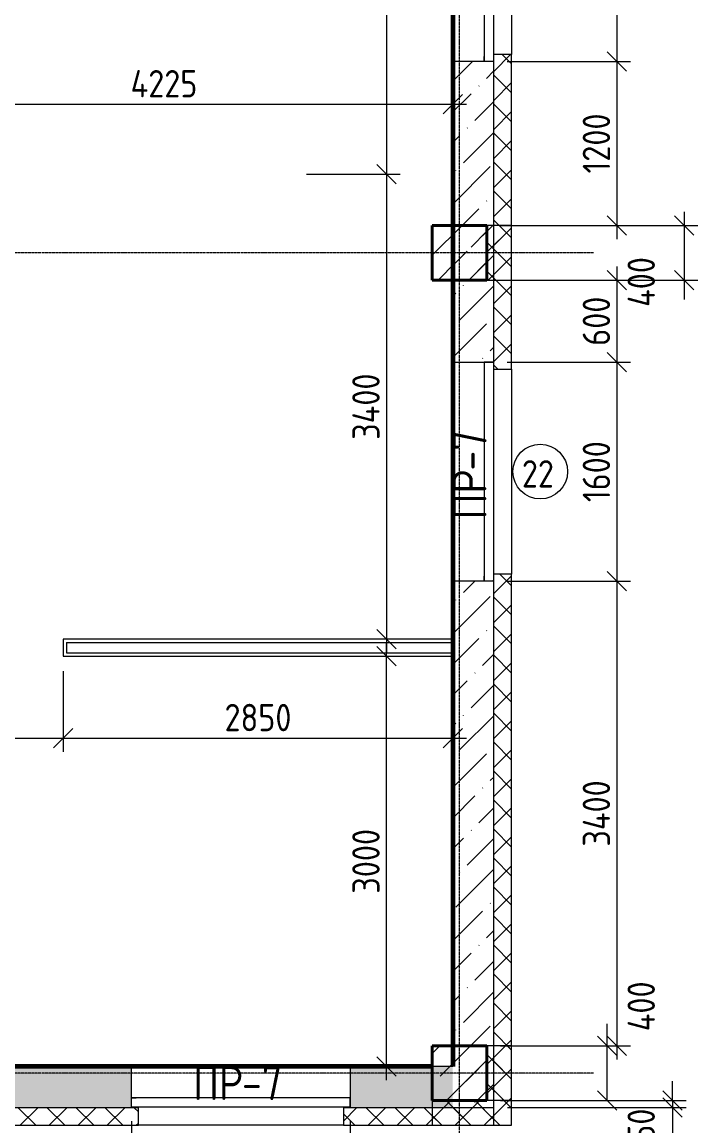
# Model space of a CAD drawing. Header units: millimetres. Extents: x -56773 to 221258, y -262288 to 26541.
# Drawn here: x 58409 to 63353, y -157978 to -149905 of the extents above; entities that cross this region are included whole.
import ezdxf

# ---------------------------------------------------------------- set-up
doc = ezdxf.new("R2010")
doc.units = ezdxf.units.MM
doc.linetypes.add('ADSK_Линия сетки', pattern=[25, 20, -2.5, 0, -2.5])
for name, color, linetype, lineweight in [('3.1 Штукатурка внешн стен для инвесторов', 5, 'Continuous', 60), ('_ Окна', 7, 'Continuous', 18), ('Марки', 7, 'Continuous', 20), ('Марки окон', 7, 'Continuous', 20), ('Несущие колонны', 7, 'Continuous', 18), ('Окна', 7, 'Continuous', 9), ('Оси', 7, 'Continuous', 9), ('Размеры', 7, 'Continuous', 9), ('Стены внутренние', 7, 'Continuous', 18), ('Стены наружные', 7, 'Continuous', 18), ('Стены штриховка', 7, 'Continuous', 9)]:
    doc.layers.add(name, color=color, linetype=linetype, lineweight=lineweight)
doc.styles.add('GOST Common_2', font='', dxfattribs={"width": 0.9, "height": 250})
doc.styles.add('GOST Common_3', font='', dxfattribs={"width": 0.9, "height": 200})
doc.styles.get('GOST Common_2').set_extended_font_data('GOST Common')
doc.styles.get('GOST Common_3').set_extended_font_data('GOST Common')
doc.dimstyles.new('ADSK_Основной_2_0', dxfattribs={"dimscale": 304.8, "dimtxt": 201.142999, "dimasz": 0.463911, "dimexe": 0.328084, "dimexo": 0.328084, "dimgap": 0.164042, "dimtad": 1, "dimdec": 3, "dimrnd": 0.001, "dimdsep": 46, "dimtxsty": 'GOST Common_3', "dimblk1": 'OBLIQUE', "dimblk2": 'OBLIQUE', "dimsah": 1, "dimcen": 0.09, "dimdle": 0.328084, "dimazin": 2, "dimtfac": 1, "dimtdec": 4, "dimtix": 1, "dimtmove": 0, "dimatfit": 3, "dimfxl": 1, "dimtvp": 1, "dimtolj": 1, "dimtzin": 0, "dimlwd": 20, "dimlwe": 20, "dimarcsym": 2})
doc.dimstyles.new('ADSK_Основной_2_0_1', dxfattribs={"dimscale": 304.8, "dimtxt": 201.142999, "dimasz": 0.463911, "dimexe": 0.328084, "dimexo": 0.328084, "dimgap": 0.164042, "dimtad": 1, "dimdec": 3, "dimrnd": 0.001, "dimdsep": 46, "dimtxsty": 'GOST Common_3', "dimblk1": 'OBLIQUE', "dimblk2": 'OBLIQUE', "dimsah": 1, "dimcen": 0.09, "dimdle": 0.328084, "dimazin": 2, "dimtfac": 1, "dimtdec": 4, "dimtix": 1, "dimtmove": 1, "dimatfit": 3, "dimfxl": 1, "dimtvp": 1, "dimtolj": 1, "dimtzin": 0, "dimlwd": 20, "dimlwe": 20, "dimarcsym": 2})
doc.dimstyles.new('ADSK_Основной_2_0_2', dxfattribs={"dimscale": 304.8, "dimtxt": 201.142999, "dimasz": 0.463911, "dimexe": 0.328084, "dimexo": 0.328084, "dimgap": 0.164042, "dimtad": 1, "dimdec": 3, "dimrnd": 0.001, "dimdsep": 46, "dimtxsty": 'GOST Common_3', "dimblk1": 'OBLIQUE', "dimblk2": 'OBLIQUE', "dimsah": 1, "dimcen": 0.09, "dimdle": 0.328084, "dimazin": 2, "dimtfac": 1, "dimtdec": 4, "dimtix": 1, "dimtmove": 0, "dimatfit": 3, "dimfxl": 1, "dimtvp": 1, "dimtolj": 1, "dimtzin": 0, "dimlwd": 20, "dimlwe": 20, "dimarcsym": 2})
pattern_1 = [(45, (9.36, -150597.75), (-224.5064, 224.5064), []), (45, (233.87, -150597.75), (-224.5064, 224.5064), [396.875, -79.375, 3.353, -76.022])]
pattern_2 = [(45, (9.36, -150597.75), (84.18955, 308.69595), [396.875, -79.375, 3.353, -76.022])]
pattern_3 = [(45, (9.36, -150597.75), (-106.066, 106.066), []), (135, (9.36, -150597.75), (-106.066, -106.066), [])]

# ---------------------------------------------------------------- blocks, each defined once
blk = doc.blocks.new('ADSK_КолоннаЖБ_Прямоугольная - 400x400 мм-1807143-Кладочный план 3-го этажа')
at = {"layer": 'Несущие колонны', "lineweight": 40}
for p, q in [((-200, 200), (200, 200)), ((-200, -200), (-200, 200)), ((200, 200), (200, -200)), ((200, -200), (-200, -200))]:
    blk.add_line(p, q, dxfattribs=at)
blk = doc.blocks.new('ОКНО L03 _2СТ_RS - ОК-5_1600х2000h-3556615-Кладочный план 3-го этажа')
at = {"layer": '_ Окна'}
for p, q in [((-838.1, 149), (761.9, 149)), ((-838.1, 149), (-838.1, 79)), ((-838.1, 149), (-833.1, 149)), ((-818.1, 149), (-38.1, 149)), ((-38.1, 149), (741.9, 149)), ((761.9, 149), (756.9, 149)), ((761.9, 149), (761.9, 79)), ((-838.1, 79), (761.9, 79)), ((-838.1, 79), (-803.1, 79)), ((-818.1, 79), (-38.1, 79)), ((-38.1, 79), (741.9, 79)), ((761.9, 79), (726.9, 79))]:
    blk.add_line(p, q, dxfattribs=at)
at = {"layer": 'Окна'}
blk.add_line((-888.1, -150), (811.9, -150), dxfattribs=at)
blk = doc.blocks.new('_Oblique')
at = {"color": 0, "linetype": 'ByBlock', "lineweight": -2}
blk.add_line((-0.5, -0.5), (0.5, 0.5), dxfattribs=at)
blk = doc.blocks.new('*D5224')
at = {"layer": 'Defpoints', "color": 0, "lineweight": 25, "transparency": 16777216}
for p in [(58009.4, -157841.8), (59209.4, -157841.8), (59209.4, -158720.1)]:
    blk.add_point(p, dxfattribs=at)
at = {"layer": 'Размеры', "color": 0, "lineweight": 20, "transparency": 16777216}
for p, q in [((58009.4, -157941.8), (58009.4, -158820.1)), ((59209.4, -157941.8), (59209.4, -158820.1)), ((57909.4, -158720.1), (59309.4, -158720.1))]:
    blk.add_line(p, q, dxfattribs=at)
at = {"layer": 'Размеры', "color": 0, "lineweight": 20, "transparency": 16777216, "xscale": 141.4, "yscale": 141.4, "zscale": 141.4, "rotation": 180}
blk.add_blockref('_Oblique', (58009.4, -158720.1), dxfattribs=at)
at = {"layer": 'Размеры', "color": 0, "lineweight": 20, "transparency": 16777216, "xscale": 141.4, "yscale": 141.4, "zscale": 141.4}
blk.add_blockref('_Oblique', (59209.4, -158720.1), dxfattribs=at)
at = {"layer": 'Размеры', "color": 0, "lineweight": 9, "transparency": 16777216, "insert": (58609.4, -158570.1), "char_height": 200, "width": 560.473, "attachment_point": 5, "style": 'GOST Common_3'}
blk.add_mtext('\\A1;1200', dxfattribs=at)
blk = doc.blocks.new('*D5225')
at = {"layer": 'Defpoints', "color": 0, "lineweight": 25, "transparency": 16777216}
for p in [(59209.4, -157841.8), (60809.4, -157841.8), (60809.4, -158720.1)]:
    blk.add_point(p, dxfattribs=at)
at = {"layer": 'Размеры', "color": 0, "lineweight": 20, "transparency": 16777216}
for p, q in [((59209.4, -157941.8), (59209.4, -158820.1)), ((60809.4, -157941.8), (60809.4, -158820.1)), ((59109.4, -158720.1), (60909.4, -158720.1))]:
    blk.add_line(p, q, dxfattribs=at)
at = {"layer": 'Размеры', "color": 0, "lineweight": 20, "transparency": 16777216, "xscale": 141.4, "yscale": 141.4, "zscale": 141.4, "rotation": 180}
blk.add_blockref('_Oblique', (59209.4, -158720.1), dxfattribs=at)
at = {"layer": 'Размеры', "color": 0, "lineweight": 20, "transparency": 16777216, "xscale": 141.4, "yscale": 141.4, "zscale": 141.4}
blk.add_blockref('_Oblique', (60809.4, -158720.1), dxfattribs=at)
at = {"layer": 'Размеры', "color": 0, "lineweight": 9, "transparency": 16777216, "insert": (60009.4, -158570.1), "char_height": 200, "width": 560.473, "attachment_point": 5, "style": 'GOST Common_3'}
blk.add_mtext('\\A1;1600', dxfattribs=at)
blk = doc.blocks.new('*D5226')
at = {"layer": 'Defpoints', "color": 0, "lineweight": 25, "transparency": 16777216}
for p in [(60809.4, -157841.8), (61409.4, -158204.6), (61409.4, -158720.1)]:
    blk.add_point(p, dxfattribs=at)
at = {"layer": 'Размеры', "color": 0, "lineweight": 20, "transparency": 16777216}
for p, q in [((60809.4, -157941.8), (60809.4, -158820.1)), ((61409.4, -158304.6), (61409.4, -158820.1)), ((60709.4, -158720.1), (61509.4, -158720.1))]:
    blk.add_line(p, q, dxfattribs=at)
at = {"layer": 'Размеры', "color": 0, "lineweight": 20, "transparency": 16777216, "xscale": 141.4, "yscale": 141.4, "zscale": 141.4, "rotation": 180}
blk.add_blockref('_Oblique', (60809.4, -158720.1), dxfattribs=at)
at = {"layer": 'Размеры', "color": 0, "lineweight": 20, "transparency": 16777216, "xscale": 141.4, "yscale": 141.4, "zscale": 141.4}
blk.add_blockref('_Oblique', (61409.4, -158720.1), dxfattribs=at)
at = {"layer": 'Размеры', "color": 0, "lineweight": 9, "transparency": 16777216, "insert": (61109.4, -158570.1), "char_height": 200, "width": 454.106, "attachment_point": 5, "style": 'GOST Common_3'}
blk.add_mtext('\\A1;600', dxfattribs=at)
blk = doc.blocks.new('*D5236')
at = {"layer": 'Defpoints', "color": 0, "lineweight": 25, "transparency": 16777216}
for p in [(61858.4, -148592.8), (61858.4, -150192.8), (62760, -150192.8)]:
    blk.add_point(p, dxfattribs=at)
at = {"layer": 'Размеры', "color": 0, "lineweight": 20, "transparency": 16777216}
for p, q in [((62760, -148492.8), (62760, -150292.8)), ((61958.4, -148592.8), (62860, -148592.8)), ((61958.4, -150192.8), (62860, -150192.8))]:
    blk.add_line(p, q, dxfattribs=at)
at = {"layer": 'Размеры', "color": 0, "lineweight": 20, "transparency": 16777216, "xscale": 141.4, "yscale": 141.4, "zscale": 141.4}
for p, rotation in [((62760, -148592.8), 90), ((62760, -150192.8), 270)]:
    blk.add_blockref('_Oblique', p, dxfattribs=dict(at, rotation=rotation))
at = {"layer": 'Размеры', "color": 0, "lineweight": 9, "transparency": 16777216, "insert": (62610, -149392.8), "char_height": 200, "width": 560.473, "attachment_point": 5, "rotation": 90, "style": 'GOST Common_3'}
blk.add_mtext('\\A1;1600', dxfattribs=at)
blk = doc.blocks.new('*D5237')
at = {"layer": 'Defpoints', "color": 0, "lineweight": 25, "transparency": 16777216}
for p in [(61858.4, -150192.8), (61809.4, -151392.8), (62760, -151392.8)]:
    blk.add_point(p, dxfattribs=at)
at = {"layer": 'Размеры', "color": 0, "lineweight": 20, "transparency": 16777216}
for p, q in [((62760, -150092.8), (62760, -151492.8)), ((61958.4, -150192.8), (62860, -150192.8)), ((61909.4, -151392.8), (62860, -151392.8))]:
    blk.add_line(p, q, dxfattribs=at)
at = {"layer": 'Размеры', "color": 0, "lineweight": 20, "transparency": 16777216, "xscale": 141.4, "yscale": 141.4, "zscale": 141.4}
for p, rotation in [((62760, -150192.8), 90), ((62760, -151392.8), 270)]:
    blk.add_blockref('_Oblique', p, dxfattribs=dict(at, rotation=rotation))
at = {"layer": 'Размеры', "color": 0, "lineweight": 9, "transparency": 16777216, "insert": (62610, -150792.8), "char_height": 200, "width": 560.473, "attachment_point": 5, "rotation": 90, "style": 'GOST Common_3'}
blk.add_mtext('\\A1;1200', dxfattribs=at)
blk = doc.blocks.new('*D5238')
at = {"layer": 'Defpoints', "color": 0, "lineweight": 25, "transparency": 16777216}
for p in [(61809.4, -151392.8), (61809.4, -151792.8), (63252.8, -151792.8)]:
    blk.add_point(p, dxfattribs=at)
at = {"layer": 'Размеры', "color": 0, "lineweight": 20, "transparency": 16777216}
for p, q in [((63252.8, -151292.8), (63252.8, -151792.8)), ((61909.4, -151392.8), (63352.8, -151392.8)), ((61909.4, -151792.8), (63352.8, -151792.8)), ((63252.8, -151792.8), (63252.8, -151934.2))]:
    blk.add_line(p, q, dxfattribs=at)
at = {"layer": 'Размеры', "color": 0, "lineweight": 20, "transparency": 16777216, "xscale": 141.4, "yscale": 141.4, "zscale": 141.4}
for p, rotation in [((63252.8, -151392.8), 90), ((63252.8, -151792.8), 270)]:
    blk.add_blockref('_Oblique', p, dxfattribs=dict(at, rotation=rotation))
at = {"layer": 'Размеры', "color": 0, "lineweight": 9, "transparency": 16777216, "insert": (62838.1, -151988.1), "char_height": 200, "width": 474.561, "attachment_point": 1, "rotation": 90, "line_spacing_factor": 1.022761, "style": 'GOST Common_3'}
blk.add_mtext('\\A1;400', dxfattribs=at)
blk = doc.blocks.new('*D5239')
at = {"layer": 'Defpoints', "color": 0, "lineweight": 25, "transparency": 16777216}
for p in [(61809.4, -151792.8), (61858.4, -152392.8), (62760, -152392.8)]:
    blk.add_point(p, dxfattribs=at)
at = {"layer": 'Размеры', "color": 0, "lineweight": 20, "transparency": 16777216}
for p, q in [((62760, -151692.8), (62760, -152492.8)), ((61909.4, -151792.8), (62860, -151792.8)), ((61958.4, -152392.8), (62860, -152392.8))]:
    blk.add_line(p, q, dxfattribs=at)
at = {"layer": 'Размеры', "color": 0, "lineweight": 20, "transparency": 16777216, "xscale": 141.4, "yscale": 141.4, "zscale": 141.4}
for p, rotation in [((62760, -151792.8), 90), ((62760, -152392.8), 270)]:
    blk.add_blockref('_Oblique', p, dxfattribs=dict(at, rotation=rotation))
at = {"layer": 'Размеры', "color": 0, "lineweight": 9, "transparency": 16777216, "insert": (62610, -152092.8), "char_height": 200, "width": 454.106, "attachment_point": 5, "rotation": 90, "style": 'GOST Common_3'}
blk.add_mtext('\\A1;600', dxfattribs=at)
blk = doc.blocks.new('*D5240')
at = {"layer": 'Defpoints', "color": 0, "lineweight": 25, "transparency": 16777216}
for p in [(61858.4, -152392.8), (61858.4, -153992.8), (62760, -153992.8)]:
    blk.add_point(p, dxfattribs=at)
at = {"layer": 'Размеры', "color": 0, "lineweight": 20, "transparency": 16777216}
for p, q in [((62760, -152292.8), (62760, -154092.8)), ((61958.4, -152392.8), (62860, -152392.8)), ((61958.4, -153992.8), (62860, -153992.8))]:
    blk.add_line(p, q, dxfattribs=at)
at = {"layer": 'Размеры', "color": 0, "lineweight": 20, "transparency": 16777216, "xscale": 141.4, "yscale": 141.4, "zscale": 141.4}
for p, rotation in [((62760, -152392.8), 90), ((62760, -153992.8), 270)]:
    blk.add_blockref('_Oblique', p, dxfattribs=dict(at, rotation=rotation))
at = {"layer": 'Размеры', "color": 0, "lineweight": 9, "transparency": 16777216, "insert": (62610, -153192.8), "char_height": 200, "width": 560.473, "attachment_point": 5, "rotation": 90, "style": 'GOST Common_3'}
blk.add_mtext('\\A1;1600', dxfattribs=at)
blk = doc.blocks.new('*D5241')
at = {"layer": 'Defpoints', "color": 0, "lineweight": 25, "transparency": 16777216}
for p in [(61858.4, -153992.8), (61809.4, -157392.8), (62760, -157392.8)]:
    blk.add_point(p, dxfattribs=at)
at = {"layer": 'Размеры', "color": 0, "lineweight": 20, "transparency": 16777216}
for p, q in [((62760, -153892.8), (62760, -157492.8)), ((61958.4, -153992.8), (62860, -153992.8)), ((61909.4, -157392.8), (62860, -157392.8))]:
    blk.add_line(p, q, dxfattribs=at)
at = {"layer": 'Размеры', "color": 0, "lineweight": 20, "transparency": 16777216, "xscale": 141.4, "yscale": 141.4, "zscale": 141.4}
for p, rotation in [((62760, -153992.8), 90), ((62760, -157392.8), 270)]:
    blk.add_blockref('_Oblique', p, dxfattribs=dict(at, rotation=rotation))
at = {"layer": 'Размеры', "color": 0, "lineweight": 9, "transparency": 16777216, "insert": (62610, -155692.8), "char_height": 200, "width": 625.93, "attachment_point": 5, "rotation": 90, "style": 'GOST Common_3'}
blk.add_mtext('\\A1;3400', dxfattribs=at)
blk = doc.blocks.new('*D5242')
at = {"layer": 'Defpoints', "color": 0, "lineweight": 25, "transparency": 16777216}
for p in [(61809.4, -157392.8), (61809.4, -157792.8), (62690, -157792.8)]:
    blk.add_point(p, dxfattribs=at)
at = {"layer": 'Размеры', "color": 0, "lineweight": 20, "transparency": 16777216}
for p, q in [((62690, -157392.8), (62690, -157231.4)), ((62690, -157792.8), (62690, -157292.8)), ((61909.4, -157392.8), (62790, -157392.8)), ((61909.4, -157792.8), (62790, -157792.8))]:
    blk.add_line(p, q, dxfattribs=at)
at = {"layer": 'Размеры', "color": 0, "lineweight": 20, "transparency": 16777216, "xscale": 141.4, "yscale": 141.4, "zscale": 141.4}
for p, rotation in [((62690, -157392.8), 90), ((62690, -157792.8), 270)]:
    blk.add_blockref('_Oblique', p, dxfattribs=dict(at, rotation=rotation))
at = {"layer": 'Размеры', "color": 0, "lineweight": 9, "transparency": 16777216, "insert": (62838.1, -157285.3), "char_height": 200, "width": 474.561, "attachment_point": 1, "rotation": 90, "line_spacing_factor": 1.022761, "style": 'GOST Common_3'}
blk.add_mtext('\\A1;400', dxfattribs=at)
blk = doc.blocks.new('*D5243')
at = {"layer": 'Defpoints', "color": 0, "lineweight": 25, "transparency": 16777216}
for p in [(61809.4, -157792.8), (61859.4, -157842.8), (63167.1, -157842.8)]:
    blk.add_point(p, dxfattribs=at)
at = {"layer": 'Размеры', "color": 0, "lineweight": 20, "transparency": 16777216}
for p, q in [((63167.1, -157792.8), (63167.1, -157651.4)), ((61909.4, -157792.8), (63267.1, -157792.8)), ((63167.1, -157792.8), (63167.1, -157842.8)), ((61959.4, -157842.8), (63267.1, -157842.8)), ((63167.1, -157842.8), (63167.1, -158125.6))]:
    blk.add_line(p, q, dxfattribs=at)
at = {"layer": 'Размеры', "color": 0, "lineweight": 20, "transparency": 16777216, "xscale": 141.4, "yscale": 141.4, "zscale": 141.4}
for p, rotation in [((63167.1, -157792.8), 270), ((63167.1, -157842.8), 90)]:
    blk.add_blockref('_Oblique', p, dxfattribs=dict(at, rotation=rotation))
at = {"layer": 'Размеры', "color": 0, "lineweight": 9, "transparency": 16777216, "insert": (62838.1, -158093.6), "char_height": 200, "width": 302.737, "attachment_point": 1, "rotation": 90, "line_spacing_factor": 1.022761, "style": 'GOST Common_3'}
blk.add_mtext('\\A1;50', dxfattribs=at)
blk = doc.blocks.new('*D5687')
at = {"layer": 'Defpoints', "color": 0, "lineweight": 25, "transparency": 16777216}
for p in [(61559.4, -150406), (61559.4, -150505.9), (57334.4, -151017.8)]:
    blk.add_point(p, dxfattribs=at)
at = {"layer": 'Размеры', "color": 0, "lineweight": 20, "transparency": 16777216}
for p, q in [((57334.4, -150917.8), (57334.4, -150405.9)), ((57234.4, -150505.9), (61659.4, -150505.9)), ((61559.4, -150506), (61559.4, -150605.9))]:
    blk.add_line(p, q, dxfattribs=at)
at = {"layer": 'Размеры', "color": 0, "lineweight": 20, "transparency": 16777216, "xscale": 141.4, "yscale": 141.4, "zscale": 141.4, "rotation": 180}
blk.add_blockref('_Oblique', (57334.4, -150505.9), dxfattribs=at)
at = {"layer": 'Размеры', "color": 0, "lineweight": 20, "transparency": 16777216, "xscale": 141.4, "yscale": 141.4, "zscale": 141.4}
blk.add_blockref('_Oblique', (61559.4, -150505.9), dxfattribs=at)
at = {"layer": 'Размеры', "color": 0, "lineweight": 9, "transparency": 16777216, "insert": (59446.9, -150355.9), "char_height": 200, "width": 625.93, "attachment_point": 5, "style": 'GOST Common_3'}
blk.add_mtext('\\A1;4225', dxfattribs=at)
blk = doc.blocks.new('*D5435')
at = {"layer": 'Defpoints', "color": 0, "lineweight": 25, "transparency": 16777216}
for p in [(57509.4, -154552.8), (58709.4, -154552.8), (58709.4, -155141.4)]:
    blk.add_point(p, dxfattribs=at)
at = {"layer": 'Размеры', "color": 0, "lineweight": 20, "transparency": 16777216}
for p, q in [((57509.4, -154652.8), (57509.4, -155241.4)), ((58709.4, -154652.8), (58709.4, -155241.4)), ((57409.4, -155141.4), (58809.4, -155141.4))]:
    blk.add_line(p, q, dxfattribs=at)
at = {"layer": 'Размеры', "color": 0, "lineweight": 20, "transparency": 16777216, "xscale": 141.4, "yscale": 141.4, "zscale": 141.4, "rotation": 180}
blk.add_blockref('_Oblique', (57509.4, -155141.4), dxfattribs=at)
at = {"layer": 'Размеры', "color": 0, "lineweight": 20, "transparency": 16777216, "xscale": 141.4, "yscale": 141.4, "zscale": 141.4}
blk.add_blockref('_Oblique', (58709.4, -155141.4), dxfattribs=at)
at = {"layer": 'Размеры', "color": 0, "lineweight": 9, "transparency": 16777216, "insert": (58109.4, -154991.4), "char_height": 200, "width": 560.473, "attachment_point": 5, "style": 'GOST Common_3'}
blk.add_mtext('\\A1;1200', dxfattribs=at)
blk = doc.blocks.new('*D5436')
at = {"layer": 'Defpoints', "color": 0, "lineweight": 25, "transparency": 16777216}
for p in [(58709.4, -154552.8), (61559.4, -155041.4), (61559.4, -155141.4)]:
    blk.add_point(p, dxfattribs=at)
at = {"layer": 'Размеры', "color": 0, "lineweight": 20, "transparency": 16777216}
for p, q in [((58709.4, -154652.8), (58709.4, -155241.4)), ((58609.4, -155141.4), (61659.4, -155141.4)), ((61559.4, -155141.4), (61559.4, -155241.4))]:
    blk.add_line(p, q, dxfattribs=at)
at = {"layer": 'Размеры', "color": 0, "lineweight": 20, "transparency": 16777216, "xscale": 141.4, "yscale": 141.4, "zscale": 141.4, "rotation": 180}
blk.add_blockref('_Oblique', (58709.4, -155141.4), dxfattribs=at)
at = {"layer": 'Размеры', "color": 0, "lineweight": 20, "transparency": 16777216, "xscale": 141.4, "yscale": 141.4, "zscale": 141.4}
blk.add_blockref('_Oblique', (61559.4, -155141.4), dxfattribs=at)
at = {"layer": 'Размеры', "color": 0, "lineweight": 9, "transparency": 16777216, "insert": (60134.4, -154991.4), "char_height": 200, "width": 605.475, "attachment_point": 5, "style": 'GOST Common_3'}
blk.add_mtext('\\A1;2850', dxfattribs=at)
blk = doc.blocks.new('*D5446')
at = {"layer": 'Defpoints', "color": 0, "lineweight": 25, "transparency": 16777216}
for p in [(60974.3, -154542.8), (61074.3, -154542.8), (60859.4, -157542.8)]:
    blk.add_point(p, dxfattribs=at)
at = {"layer": 'Размеры', "color": 0, "lineweight": 20, "transparency": 16777216}
for p, q in [((61074.3, -157642.8), (61074.3, -154442.8)), ((61074.3, -154542.8), (61174.3, -154542.8)), ((60959.4, -157542.8), (61174.3, -157542.8))]:
    blk.add_line(p, q, dxfattribs=at)
at = {"layer": 'Размеры', "color": 0, "lineweight": 20, "transparency": 16777216, "xscale": 141.4, "yscale": 141.4, "zscale": 141.4}
for p, rotation in [((61074.3, -154542.8), 90), ((61074.3, -157542.8), 270)]:
    blk.add_blockref('_Oblique', p, dxfattribs=dict(at, rotation=rotation))
at = {"layer": 'Размеры', "color": 0, "lineweight": 9, "transparency": 16777216, "insert": (60924.3, -156042.8), "char_height": 200, "width": 605.475, "attachment_point": 5, "rotation": 90, "style": 'GOST Common_3'}
blk.add_mtext('\\A1;3000', dxfattribs=at)
blk = doc.blocks.new('*D5447')
at = {"layer": 'Defpoints', "color": 0, "lineweight": 25, "transparency": 16777216}
for p in [(61174.2, -147767.8), (60390.2, -151017.8), (61074.3, -151017.8)]:
    blk.add_point(p, dxfattribs=at)
at = {"layer": 'Размеры', "color": 0, "lineweight": 20, "transparency": 16777216}
for p, q in [((61074.3, -147667.8), (61074.3, -151117.8)), ((61074.2, -147767.8), (60974.3, -147767.8)), ((60490.2, -151017.8), (61174.3, -151017.8))]:
    blk.add_line(p, q, dxfattribs=at)
at = {"layer": 'Размеры', "color": 0, "lineweight": 20, "transparency": 16777216, "xscale": 141.4, "yscale": 141.4, "zscale": 141.4}
for p, rotation in [((61074.3, -147767.8), 90), ((61074.3, -151017.8), 270)]:
    blk.add_blockref('_Oblique', p, dxfattribs=dict(at, rotation=rotation))
at = {"layer": 'Размеры', "color": 0, "lineweight": 9, "transparency": 16777216, "insert": (60924.3, -149392.8), "char_height": 200, "width": 605.475, "attachment_point": 5, "rotation": 90, "style": 'GOST Common_3'}
blk.add_mtext('\\A1;3250', dxfattribs=at)
blk = doc.blocks.new('*D5448')
at = {"layer": 'Defpoints', "color": 0, "lineweight": 25, "transparency": 16777216}
for p in [(60390.2, -151017.8), (61074.3, -154417.8), (61174.2, -154417.8)]:
    blk.add_point(p, dxfattribs=at)
at = {"layer": 'Размеры', "color": 0, "lineweight": 20, "transparency": 16777216}
for p, q in [((61074.3, -150917.8), (61074.3, -154517.8)), ((60490.2, -151017.8), (61174.3, -151017.8)), ((61074.2, -154417.8), (60974.3, -154417.8))]:
    blk.add_line(p, q, dxfattribs=at)
at = {"layer": 'Размеры', "color": 0, "lineweight": 20, "transparency": 16777216, "xscale": 141.4, "yscale": 141.4, "zscale": 141.4}
for p, rotation in [((61074.3, -151017.8), 90), ((61074.3, -154417.8), 270)]:
    blk.add_blockref('_Oblique', p, dxfattribs=dict(at, rotation=rotation))
at = {"layer": 'Размеры', "color": 0, "lineweight": 9, "transparency": 16777216, "insert": (60924.3, -152717.8), "char_height": 200, "width": 625.93, "attachment_point": 5, "rotation": 90, "style": 'GOST Common_3'}
blk.add_mtext('\\A1;3400', dxfattribs=at)
blk = doc.blocks.new('М_окна1 - Маркировка типоразмера-1510237-Кладочный план 3-го этажа')
at = {"layer": 'Марки окон'}
blk.add_circle((0, 0), 2, dxfattribs=at)

msp = doc.modelspace()

# ---------------------------------------------------------------- hatches: boundary and pattern name
at = {"layer": 'Несущие колонны', "lineweight": 9}
h = msp.add_hatch(dxfattribs=at)
h.set_pattern_fill('FP_1', color=256, style=0, pattern_type=2)
h.set_pattern_definition(pattern_1)
h.paths.add_polyline_path([(61409.3615, -151792.7816), (61809.3615, -151792.7816), (61809.3615, -151392.7816), (61409.3615, -151392.7816), (61409.3615, -151775.6879)])
h = msp.add_hatch(dxfattribs=at)
h.set_pattern_fill('FP_1', color=256, style=0, pattern_type=2)
h.set_pattern_definition(pattern_1)
h.paths.add_polyline_path([(61409.3615, -157792.7816), (61809.3615, -157792.7816), (61809.3615, -157392.7816), (61409.3615, -157392.7816)])
at = {"layer": 'Стены внутренние', "lineweight": 9}
h = msp.add_hatch(dxfattribs=at)
h.set_pattern_fill('FP_2', color=256, style=0, pattern_type=2)
h.set_pattern_definition(pattern_2)
h.paths.add_polyline_path([(61559.3615, -157842.7816), (61859.3615, -157842.7816), (61858.3615, -153992.7816), (61559.3615, -153992.7816), (61559.3615, -157542.7816)])
h.paths.add_polyline_path([(61858.3615, -152442.7816), (61859.3615, -152442.7816), (61858.3615, -150192.7816), (61559.3615, -150192.7816), (61559.3615, -152392.7816), (61858.3615, -152392.7816)])
h.paths.add_polyline_path([(61859.3615, -148642.7816), (61858.3615, -146392.7816), (61559.3615, -146392.7816), (61559.3615, -148592.7816), (61858.3615, -148592.7816), (61858.3615, -148642.7816)])
h.paths.add_polyline_path([(61859.3615, -144842.7816), (61859.3615, -141242.7816), (61559.3615, -141242.7816), (61559.3615, -144792.7816), (61858.3615, -144792.7816), (61858.3615, -144842.7816)])
h = msp.add_hatch(dxfattribs=at)
h.set_pattern_fill('FP_2', color=256, style=0, pattern_type=2)
h.set_pattern_definition(pattern_2)
h.paths.add_polyline_path([(56459.3615, -157842.7816), (56459.3615, -157841.7816), (56409.3615, -157841.7816), (56409.3615, -157542.7816), (54809.3615, -157542.7816), (54809.3615, -157841.7816), (54759.3615, -157842.7816)])
h.paths.add_polyline_path([(57959.3615, -157842.7816), (59209.3615, -157841.7816), (59209.3615, -157542.7816), (58009.3615, -157542.7816), (58009.3615, -157841.7816), (57959.3615, -157841.7816)])
h.paths.add_polyline_path([(60759.3615, -157842.7816), (61559.3615, -157842.7816), (61559.3615, -157542.7816), (60809.3615, -157542.7816), (60809.3615, -157841.7816), (60759.3615, -157841.7816)])
h.paths.add_polyline_path([(36159.3615, -157842.7816), (37409.3615, -157841.7816), (37409.3615, -157542.7816), (36209.3615, -157542.7816), (36209.3615, -157841.7816), (36159.3615, -157841.7816)])
h.paths.add_polyline_path([(43459.3615, -157842.7816), (43459.3615, -157841.7816), (43409.3615, -157841.7816), (43409.3615, -157542.7816), (42209.3615, -157542.7816), (42209.3615, -157841.7816), (42159.3615, -157842.7816)])
h.paths.add_polyline_path([(51959.3615, -157842.7816), (53209.3615, -157841.7816), (53209.3615, -157542.7816), (52009.3615, -157542.7816), (52009.3615, -157841.7816), (51959.3615, -157841.7816)])
h.paths.add_polyline_path([(40659.3615, -157842.7816), (40659.3615, -157841.7816), (40609.3615, -157841.7816), (40609.3615, -157542.7816), (39009.3615, -157542.7816), (39009.3615, -157841.7816), (38959.3615, -157842.7816)])
h.paths.add_polyline_path([(48459.3615, -157842.7816), (50409.3615, -157841.7816), (50409.3615, -157542.7816), (48509.3615, -157542.7816), (48509.3615, -157841.7816), (48459.3615, -157841.7816)])
h.paths.add_polyline_path([(44959.3615, -157842.7816), (46909.3615, -157841.7816), (46909.3615, -157542.7816), (46009.3615, -157542.7816), (46009.3615, -157792.7816), (45609.3615, -157792.7816), (45609.3615, -157542.7816), (45009.3615, -157542.7816), (45009.3615, -157841.7816), (44959.3615, -157841.7816)])
h.paths.add_polyline_path([(25459.3615, -157842.7816), (25459.3615, -157841.7816), (25409.3615, -157841.7816), (25409.3615, -157542.7816), (24209.3615, -157542.7816), (24209.3615, -157841.7816), (24159.3615, -157842.7816)])
h.paths.add_polyline_path([(22659.3615, -157842.7816), (22659.3615, -157841.7816), (22609.3615, -157841.7816), (22609.3615, -157542.7816), (21009.3615, -157542.7816), (21009.3615, -157841.7816), (20959.3615, -157842.7816)])
h.paths.add_polyline_path([(16659.3615, -157842.7816), (16659.3615, -157841.7816), (16609.3615, -157841.7816), (16609.3615, -157542.7816), (14009.3615, -157542.7816), (14009.3615, -157841.7816), (16430.3757, -157842.7816)])
h.paths.add_polyline_path([(18159.3615, -157842.7816), (19409.3615, -157841.7816), (19409.3615, -157542.7816), (18209.3615, -157542.7816), (18209.3615, -157841.7816), (18159.3615, -157841.7816)])
h.paths.add_polyline_path([(26959.3615, -157842.7816), (28609.3615, -157841.7816), (28609.3615, -157542.7816), (27009.3615, -157542.7816), (27009.3615, -157841.7816), (26959.3615, -157841.7816)])
h.paths.add_polyline_path([(30159.3615, -157842.7816), (31409.3615, -157841.7816), (31409.3615, -157542.7816), (30209.3615, -157542.7816), (30209.3615, -157841.7816), (30159.3615, -157841.7816)])
h.paths.add_polyline_path([(32959.3615, -157842.7816), (34609.3615, -157841.7816), (34609.3615, -157542.7816), (33009.3615, -157542.7816), (33009.3615, -157841.7816), (32959.3615, -157841.7816)])
h.paths.add_polyline_path([(2609.3615, -157842.7816), (2609.3615, -157792.7816), (3009.3615, -157792.7816), (3009.3615, -157842.7816), (3609.3615, -157841.7816), (3609.3615, -157542.7816), (2009.3615, -157542.7816), (2009.3615, -157841.7816), (1959.3615, -157842.7816)])
h.paths.add_polyline_path([(-4040.6385, -157842.7816), (-2390.6385, -157841.7816), (-2390.6385, -157542.7816), (-3990.6385, -157542.7816), (-3990.6385, -157841.7816), (-4040.6385, -157841.7816)])
h.paths.add_polyline_path([(5159.3615, -157842.7816), (6409.3615, -157841.7816), (6409.3615, -157542.7816), (5209.3615, -157542.7816), (5209.3615, -157841.7816), (5159.3615, -157841.7816)])
h.paths.add_polyline_path([(459.3615, -157842.7816), (459.3615, -157841.7816), (409.3615, -157841.7816), (409.3615, -157542.7816), (-790.6385, -157542.7816), (-790.6385, -157841.7816), (-840.6385, -157842.7816)])
h.paths.add_polyline_path([(-5540.6385, -157842.7816), (-5540.6385, -157841.7816), (-5590.6385, -157841.7816), (-5590.6385, -157542.7816), (-6790.6385, -157542.7816), (-6790.6385, -157841.7816), (-6840.6385, -157842.7816)])
h.paths.add_polyline_path([(9659.3615, -157842.7816), (9659.3615, -157841.7816), (9609.3615, -157841.7816), (9609.3615, -157542.7816), (8009.3615, -157542.7816), (8009.3615, -157841.7816), (7959.3615, -157842.7816)])
h.paths.add_polyline_path([(12459.3615, -157842.7816), (12459.3615, -157841.7816), (12409.3615, -157841.7816), (12409.3615, -157542.7816), (11209.3615, -157542.7816), (11209.3615, -157841.7816), (11159.3615, -157842.7816)])
h.paths.add_polyline_path([(-19390.6385, -157842.7816), (-18790.6385, -157841.7816), (-18790.6385, -157542.7816), (-19390.6385, -157542.7816), (-19390.6385, -157792.7816)])
h.paths.add_polyline_path([(-15940.6385, -157842.7816), (-15940.6385, -157841.7816), (-15990.6385, -157841.7816), (-15990.6385, -157542.7816), (-17190.6385, -157542.7816), (-17190.6385, -157841.7816), (-17240.6385, -157842.7816)])
h.paths.add_polyline_path([(-8340.6385, -157842.7816), (-8340.6385, -157841.7816), (-8390.6385, -157841.7816), (-8390.6385, -157542.7816), (-10590.6385, -157542.7816), (-10590.6385, -157841.7816), (-10640.6385, -157842.7816)])
h.paths.add_polyline_path([(-14440.6385, -157842.7816), (-12190.6385, -157841.7816), (-12190.6385, -157542.7816), (-14390.6385, -157542.7816), (-14390.6385, -157841.7816), (-14440.6385, -157841.7816)])
at = {"layer": 'Стены наружные', "lineweight": 9}
h = msp.add_hatch(dxfattribs=at)
h.set_pattern_fill('FP_4', color=256, style=0, pattern_type=2)
h.set_pattern_definition(pattern_3)
h.paths.add_polyline_path([(61989.3615, -157842.7816), (61989.3615, -153942.7816), (61859.3615, -153942.7816), (61859.3615, -157842.7816)])
h.paths.add_polyline_path([(61989.3615, -152442.7816), (61989.3615, -150142.7816), (61859.3615, -150142.7816), (61859.3615, -152442.7816)])
h.paths.add_polyline_path([(61989.3615, -148642.7816), (61989.3615, -146342.7816), (61859.3615, -146342.7816), (61859.3615, -148642.7816)])
h.paths.add_polyline_path([(61989.3615, -144842.7816), (61989.3615, -140942.7816), (61859.3615, -140942.7816), (61859.3615, -144842.7816)])
h = msp.add_hatch(dxfattribs=at)
h.set_pattern_fill('FP_4', color=256, style=0, pattern_type=2)
h.set_pattern_definition(pattern_3)
h.paths.add_polyline_path([(61809.3615, -151792.7816), (61989.3615, -151792.7816), (61989.3615, -151392.7816), (61809.3615, -151392.7816), (61809.3615, -151775.6879)])
h = msp.add_hatch(dxfattribs=at)
h.set_pattern_fill('FP_4', color=256, style=0, pattern_type=2)
h.set_pattern_definition(pattern_3)
h.paths.add_polyline_path([(61989.3615, -157792.7816), (61989.3615, -157392.7816), (61809.3615, -157392.7816), (61809.3615, -157792.7816)])
h = msp.add_hatch(dxfattribs=at)
h.set_pattern_fill('FP_4', color=256, style=0, pattern_type=2)
h.set_pattern_definition(pattern_3)
h.paths.add_polyline_path([(61859.3615, -157972.7816), (61859.3615, -157792.7816), (61409.3615, -157792.7816), (61409.3615, -157972.7816)])
h = msp.add_hatch(dxfattribs=at)
h.set_pattern_fill('FP_4', color=256, style=0, pattern_type=2)
h.set_pattern_definition(pattern_3)
h.paths.add_polyline_path([(57959.3615, -157972.7816), (59259.3615, -157972.7816), (59259.3615, -157842.7816), (57959.3615, -157842.7816)])
h.paths.add_polyline_path([(61989.3615, -157972.7816), (61989.3615, -157842.7816), (60759.3615, -157842.7816), (60759.3615, -157972.7816)])
h.paths.add_polyline_path([(44959.3615, -157972.7816), (46959.3615, -157972.7816), (46959.3615, -157842.7816), (44959.3615, -157842.7816)])
h.paths.add_polyline_path([(38959.3615, -157972.7816), (40659.3615, -157972.7816), (40659.3615, -157842.7816), (38959.3615, -157842.7816)])
h.paths.add_polyline_path([(43459.3615, -157972.7816), (43459.3615, -157842.7816), (42159.3615, -157842.7816), (42159.3615, -157972.7816)])
h.paths.add_polyline_path([(37459.3615, -157972.7816), (37459.3615, -157842.7816), (36159.3615, -157842.7816), (36159.3615, -157972.7816)])
h.paths.add_polyline_path([(48459.3615, -157972.7816), (50459.3615, -157972.7816), (50459.3615, -157842.7816), (48459.3615, -157842.7816)])
h.paths.add_polyline_path([(56459.3615, -157972.7816), (56459.3615, -157842.7816), (54759.3615, -157842.7816), (54759.3615, -157972.7816)])
h.paths.add_polyline_path([(51959.3615, -157972.7816), (53259.3615, -157972.7816), (53259.3615, -157842.7816), (51959.3615, -157842.7816)])
h.paths.add_polyline_path([(30159.3615, -157972.7816), (31459.3615, -157972.7816), (31459.3615, -157842.7816), (30159.3615, -157842.7816)])
h.paths.add_polyline_path([(34659.3615, -157972.7816), (34659.3615, -157842.7816), (32959.3615, -157842.7816), (32959.3615, -157972.7816)])
h.paths.add_polyline_path([(26959.3615, -157972.7816), (28659.3615, -157972.7816), (28659.3615, -157842.7816), (26959.3615, -157842.7816)])
h.paths.add_polyline_path([(20959.3615, -157972.7816), (22659.3615, -157972.7816), (22659.3615, -157842.7816), (20959.3615, -157842.7816)])
h.paths.add_polyline_path([(18159.3615, -157972.7816), (19459.3615, -157972.7816), (19459.3615, -157842.7816), (18159.3615, -157842.7816)])
h.paths.add_polyline_path([(25459.3615, -157972.7816), (25459.3615, -157842.7816), (24159.3615, -157842.7816), (24159.3615, -157972.7816)])
h.paths.add_polyline_path([(16659.3615, -157972.7816), (16659.3615, -157842.7816), (13959.3615, -157842.7816), (13959.3615, -157972.7816), (16430.3757, -157972.7816)])
h.paths.add_polyline_path([(7959.3615, -157972.7816), (9659.3615, -157972.7816), (9659.3615, -157842.7816), (7959.3615, -157842.7816)])
h.paths.add_polyline_path([(12459.3615, -157972.7816), (12459.3615, -157842.7816), (11159.3615, -157842.7816), (11159.3615, -157972.7816)])
h.paths.add_polyline_path([(-2340.6385, -157972.7816), (-2340.6385, -157842.7816), (-4040.6385, -157842.7816), (-4040.6385, -157972.7816), (-2349.05, -157972.7816)])
h.paths.add_polyline_path([(5159.3615, -157972.7816), (6459.3615, -157972.7816), (6459.3615, -157842.7816), (5159.3615, -157842.7816)])
h.paths.add_polyline_path([(-840.6385, -157972.7816), (459.3615, -157972.7816), (459.3615, -157842.7816), (-840.6385, -157842.7816)])
h.paths.add_polyline_path([(3659.3615, -157972.7816), (3659.3615, -157842.7816), (1959.3615, -157842.7816), (1959.3615, -157972.7816)])
h.paths.add_polyline_path([(-17240.6385, -157972.7816), (-15940.6385, -157972.7816), (-15940.6385, -157842.7816), (-17240.6385, -157842.7816)])
h.paths.add_polyline_path([(-19790.6385, -157972.7816), (-18740.6385, -157972.7816), (-18740.6385, -157842.7816), (-19790.6385, -157842.7816)])
h.paths.add_polyline_path([(-14440.6385, -157972.7816), (-12140.6385, -157972.7816), (-12140.6385, -157842.7816), (-14440.6385, -157842.7816)])
h.paths.add_polyline_path([(-8340.6385, -157972.7816), (-8340.6385, -157842.7816), (-10640.6385, -157842.7816), (-10640.6385, -157972.7816)])
h.paths.add_polyline_path([(-6840.6385, -157972.7816), (-5540.6385, -157972.7816), (-5540.6385, -157842.7816), (-6840.6385, -157842.7816)])

# ---------------------------------------------------------------- linework, layer by layer
at = {"layer": '3.1 Штукатурка внешн стен для инвесторов'}
for points in [[(61559.3615, -147767.7816), (61559.3615, -157542.7816)], [(61409.3615, -157542.7816), (-19390.6385, -157542.7816)]]:
    msp.add_lwpolyline(points, dxfattribs=at)
at = {"layer": 'Несущие колонны', "lineweight": 9}
for p, q in [((61809.3615, -151392.7816), (61409.3615, -151392.7816)), ((61409.3615, -151392.7816), (61409.3615, -151792.7816)), ((61809.3615, -151792.7816), (61809.3615, -151392.7816)), ((61409.3615, -151792.7816), (61809.3615, -151792.7816)), ((61809.3615, -157392.7816), (61409.3615, -157392.7816)), ((61409.3615, -157392.7816), (61409.3615, -157792.7816)), ((61809.3615, -157792.7816), (61809.3615, -157392.7816)), ((61409.3615, -157792.7816), (61809.3615, -157792.7816))]:
    msp.add_line(p, q, dxfattribs=at)
at = {"layer": 'Оси', "linetype": 'ADSK_Линия сетки', "lineweight": 5}
for p, q in [((61609.3615, -161571.6329), (61609.3615, -140570.3055)), ((62587.9153, -151592.7816), (-25230.7352, -151592.7816)), ((62587.9153, -157592.7816), (-25230.7352, -157592.7816))]:
    msp.add_line(p, q, dxfattribs=at)
at = {"layer": 'Стены внутренние', "lineweight": 5}
for p, q in [((61559.3615, -150192.7816), (61559.3615, -148592.7816)), ((61859.3615, -150142.7816), (61858.3615, -150142.7816)), ((61858.3615, -150142.7816), (61858.3615, -150192.7816)), ((61559.3615, -150192.7816), (61559.3615, -152392.7816)), ((61858.3615, -150192.7816), (61559.3615, -150192.7816)), ((61559.3615, -152392.7816), (61858.3615, -152392.7816)), ((61559.3615, -153992.7816), (61559.3615, -152392.7816)), ((61858.3615, -152392.7816), (61858.3615, -152442.7816)), ((61858.3615, -152442.7816), (61859.3615, -152442.7816)), ((61859.3615, -153942.7816), (61858.3615, -153942.7816)), ((61858.3615, -153942.7816), (61858.3615, -153992.7816)), ((61559.3615, -153992.7816), (61559.3615, -154417.7816)), ((61858.3615, -153992.7816), (61559.3615, -153992.7816)), ((61559.3615, -154417.7816), (58709.3615, -154417.7816)), ((58709.3615, -154417.7816), (58709.3615, -154542.7816)), ((58709.3615, -154542.7816), (61559.3615, -154542.7816)), ((61559.3615, -154542.7816), (61559.3615, -157542.7816)), ((59209.3615, -157542.7816), (58009.3615, -157542.7816)), ((59209.3615, -157841.7816), (59209.3615, -157542.7816)), ((59209.3615, -157542.7816), (60809.3615, -157542.7816)), ((61559.3615, -157542.7816), (60809.3615, -157542.7816)), ((60809.3615, -157542.7816), (60809.3615, -157841.7816)), ((59259.3615, -157841.7816), (59209.3615, -157841.7816)), ((59259.3615, -157842.7816), (59259.3615, -157841.7816)), ((60809.3615, -157841.7816), (60759.3615, -157841.7816)), ((60759.3615, -157841.7816), (60759.3615, -157842.7816)), ((61559.3615, -157842.7816), (61859.3615, -157842.7816))]:
    msp.add_line(p, q, dxfattribs=at)
at = {"layer": 'Стены наружные', "lineweight": 9}
for p, q in [((61989.3615, -148642.7816), (61989.3615, -150142.7816)), ((61989.3615, -150142.7816), (61859.3615, -150142.7816)), ((61989.3615, -152442.7816), (61989.3615, -150142.7816)), ((61809.3615, -151392.7816), (61809.3615, -151792.7816)), ((61989.3615, -151392.7816), (61809.3615, -151392.7816)), ((61809.3615, -151792.7816), (61989.3615, -151792.7816)), ((61859.3615, -152442.7816), (61989.3615, -152442.7816)), ((61989.3615, -152442.7816), (61989.3615, -153942.7816)), ((61989.3615, -153942.7816), (61859.3615, -153942.7816)), ((61989.3615, -157972.7816), (61989.3615, -153942.7816)), ((61809.3615, -157392.7816), (61809.3615, -157792.7816)), ((61989.3615, -157392.7816), (61809.3615, -157392.7816)), ((61989.3615, -157792.7816), (61409.3615, -157792.7816)), ((61409.3615, -157792.7816), (61409.3615, -157972.7816)), ((59259.3615, -157972.7816), (59259.3615, -157842.7816)), ((60759.3615, -157842.7816), (60759.3615, -157972.7816)), ((61859.3615, -157972.7816), (61859.3615, -157842.7816)), ((57959.3615, -157972.7816), (59259.3615, -157972.7816)), ((60759.3615, -157972.7816), (59259.3615, -157972.7816)), ((60759.3615, -157972.7816), (61989.3615, -157972.7816))]:
    msp.add_line(p, q, dxfattribs=at)
at = {"layer": 'Стены штриховка', "lineweight": 9}
for p, q in [((61859.3615, -152442.7816), (61859.3615, -150142.7816)), ((61859.3615, -157842.7816), (61859.3615, -153942.7816)), ((61559.3615, -154542.7816), (61559.3615, -154417.7816)), ((58734.3615, -154442.7816), (58734.3615, -154517.7816)), ((58734.3615, -154442.7816), (61559.3615, -154442.7816)), ((58734.3615, -154517.7816), (61559.3615, -154517.7816)), ((57959.3615, -157842.7816), (59259.3615, -157842.7816)), ((60759.3615, -157842.7816), (61559.3615, -157842.7816))]:
    msp.add_line(p, q, dxfattribs=at)

# ---------------------------------------------------------------- block references
at = {"layer": 'Марки окон', "lineweight": 5, "xscale": 99.99999999999993, "yscale": 99.99999999999993, "zscale": 99.99999999999993}
msp.add_blockref('М_окна1 - Маркировка типоразмера-1510237-Кладочный план 3-го этажа', (62199.3615, -153192.7816), dxfattribs=at)
at = {"layer": 'Несущие колонны', "lineweight": 40, "rotation": 89.9999999999999}
for p in [(61609.3615, -151592.7816), (61609.3615, -157592.7816)]:
    msp.add_blockref('ADSK_КолоннаЖБ_Прямоугольная - 400x400 мм-1807143-Кладочный план 3-го этажа', p, dxfattribs=at)
at = {"layer": 'Окна', "lineweight": 5}
for p, rotation in [((61709.3615, -149430.8816), 269.9999999999997), ((61709.3615, -153230.8816), 269.9999999999997), ((59971.2615, -157692.7816), 180)]:
    msp.add_blockref('ОКНО L03 _2СТ_RS - ОК-5_1600х2000h-3556615-Кладочный план 3-го этажа', p, dxfattribs=dict(at, rotation=rotation))

# ---------------------------------------------------------------- texts
at = {"layer": 'Марки', "lineweight": 9, "char_height": 250, "attachment_point": 1, "rotation": 90, "style": 'GOST Common_2'}
for s, insert, width in [('-7', (61556.3804, -153185.525), 389.620125), ('ПР', (61556.3804, -153542.7125), 432.91125)]:
    msp.add_mtext(s, dxfattribs=dict(at, insert=insert, width=width))
at = {"layer": 'Марки', "lineweight": 9, "char_height": 250, "attachment_point": 1, "style": 'GOST Common_2'}
for s, insert, width in [('ПР', (59659.4307, -157538.8005), 432.91125), ('-7', (60016.6182, -157538.8005), 389.620125)]:
    msp.add_mtext(s, dxfattribs=dict(at, insert=insert, width=width))
at = {"layer": 'Марки окон', "lineweight": 5, "insert": (62064.8041, -153108.9963), "char_height": 200, "width": 317.46825, "attachment_point": 1, "style": 'GOST Common_3'}
msp.add_mtext('22', dxfattribs=at)

# ---------------------------------------------------------------- dimensions: what is measured, and where the dimension line sits
at = {"layer": 'Размеры', "lineweight": 9}
for base, p1, p2, dimstyle, override, picture, middle in [((61074.2608, -151017.7816), (61174.2457, -147767.7816), (60390.152, -151017.7816), 'ADSK_Основной_2_0_2', {"dimpost": '<>', "dimfxl": 3343.247359}, '*D5447', (60924.2608, -149392.7816)), ((62759.9789, -150192.7816), (61858.3615, -148592.7816), (61858.3615, -150192.7816), 'ADSK_Основной_2_0_1', {"dimpost": '<>', "dimfxl": 1600}, '*D5236', (62609.9789, -149392.7816)), ((62759.9789, -151392.7816), (61858.3615, -150192.7816), (61809.3615, -151392.7816), 'ADSK_Основной_2_0_1', {"dimpost": '<>', "dimfxl": 1201}, '*D5237', (62609.9789, -150792.7816)), ((61074.2608, -154417.7816), (60390.152, -151017.7816), (61174.2457, -154417.7816), 'ADSK_Основной_2_0_2', {"dimpost": '<>', "dimfxl": 3489.241021}, '*D5448', (60924.2608, -152717.7816)), ((62759.9789, -152392.7816), (61809.3615, -151792.7816), (61858.3615, -152392.7816), 'ADSK_Основной_2_0_1', {"dimpost": '<>', "dimfxl": 601.997508}, '*D5239', (62609.9789, -152092.7816)), ((62759.9789, -153992.7816), (61858.3615, -152392.7816), (61858.3615, -153992.7816), 'ADSK_Основной_2_0_1', {"dimpost": '<>', "dimfxl": 1600}, '*D5240', (62609.9789, -153192.7816)), ((62759.9789, -157392.7816), (61858.3615, -153992.7816), (61809.3615, -157392.7816), 'ADSK_Основной_2_0_1', {"dimpost": '<>', "dimfxl": 3400.35307}, '*D5241', (62609.9789, -155692.7816)), ((61074.2608, -154542.7816), (60859.3615, -157542.7816), (60974.2759, -154542.7816), 'ADSK_Основной_2_0_2', {"dimpost": '<>', "dimfxl": 3002.200079}, '*D5446', (60924.2608, -156042.7816))]:
    dim = msp.add_linear_dim(base=base, p1=p1, p2=p2, angle=90, dimstyle=dimstyle, override=override, dxfattribs=at)
    dim.commit()
    dim.dimension.update_dxf_attribs({"geometry": picture, "text_midpoint": middle})
for base, p1, p2, dimstyle, override, picture, middle in [((61559.3615, -150505.9371), (57334.3615, -151017.7816), (61559.3615, -150405.9522), 'ADSK_Основной_2_0_2', {"dimpost": '<>', "dimfxl": 4269.070192}, '*D5687', (59446.8615, -150355.9371)), ((58709.3615, -155141.4236), (57509.3615, -154552.7816), (58709.3615, -154552.7816), 'ADSK_Основной_2_0_2', {"dimpost": '<>', "dimfxl": 1200}, '*D5435', (58109.3615, -154991.4236)), ((61559.3615, -155141.4236), (58709.3615, -154552.7816), (61559.3615, -155041.4387), 'ADSK_Основной_2_0_2', {"dimpost": '<>', "dimfxl": 2891.588786}, '*D5436', (60134.3615, -154991.4236)), ((59209.3615, -158720.1047), (58009.3615, -157841.7816), (59209.3615, -157841.7816), 'ADSK_Основной_2_0_1', {"dimpost": '<>', "dimfxl": 1200}, '*D5224', (58609.3615, -158570.1047)), ((60809.3615, -158720.1047), (59209.3615, -157841.7816), (60809.3615, -157841.7816), 'ADSK_Основной_2_0_1', {"dimpost": '<>', "dimfxl": 1600}, '*D5225', (60009.3615, -158570.1047)), ((61409.3615, -158720.1047), (60809.3615, -157841.7816), (61409.3615, -158204.6288), 'ADSK_Основной_2_0_1', {"dimpost": '<>', "dimfxl": 701.183342}, '*D5226', (61109.3615, -158570.1047))]:
    dim = msp.add_linear_dim(base=base, p1=p1, p2=p2, dimstyle=dimstyle, override=override, dxfattribs=at)
    dim.commit()
    dim.dimension.update_dxf_attribs({"geometry": picture, "text_midpoint": middle})
for base, p1, p2, override, picture, middle in [((63252.8138, -151792.7816), (61809.3615, -151392.7816), (61809.3615, -151792.7816), {"dimpost": '<>', "dimfxl": 400}, '*D5238', (62971.3852, -151934.1816)), ((62689.9567, -157792.7816), (61809.3615, -157392.7816), (61809.3615, -157792.7816), {"dimpost": '<>', "dimfxl": 400}, '*D5242', (62971.3852, -157231.3768)), ((63167.0995, -157842.7816), (61809.3615, -157792.7816), (61859.3615, -157842.7816), {"dimpost": '<>', "dimfxl": 70.710678}, '*D5243', (62971.3852, -158125.5816))]:
    dim = msp.add_linear_dim(base=base, p1=p1, p2=p2, angle=90, dimstyle='ADSK_Основной_2_0', override=override, dxfattribs=at)
    dim.commit()
    dim.dimension.update_dxf_attribs({"geometry": picture, "text_midpoint": middle, "dimtype": 160, "text_rotation": 90})

doc.saveas('drawing.dxf')
